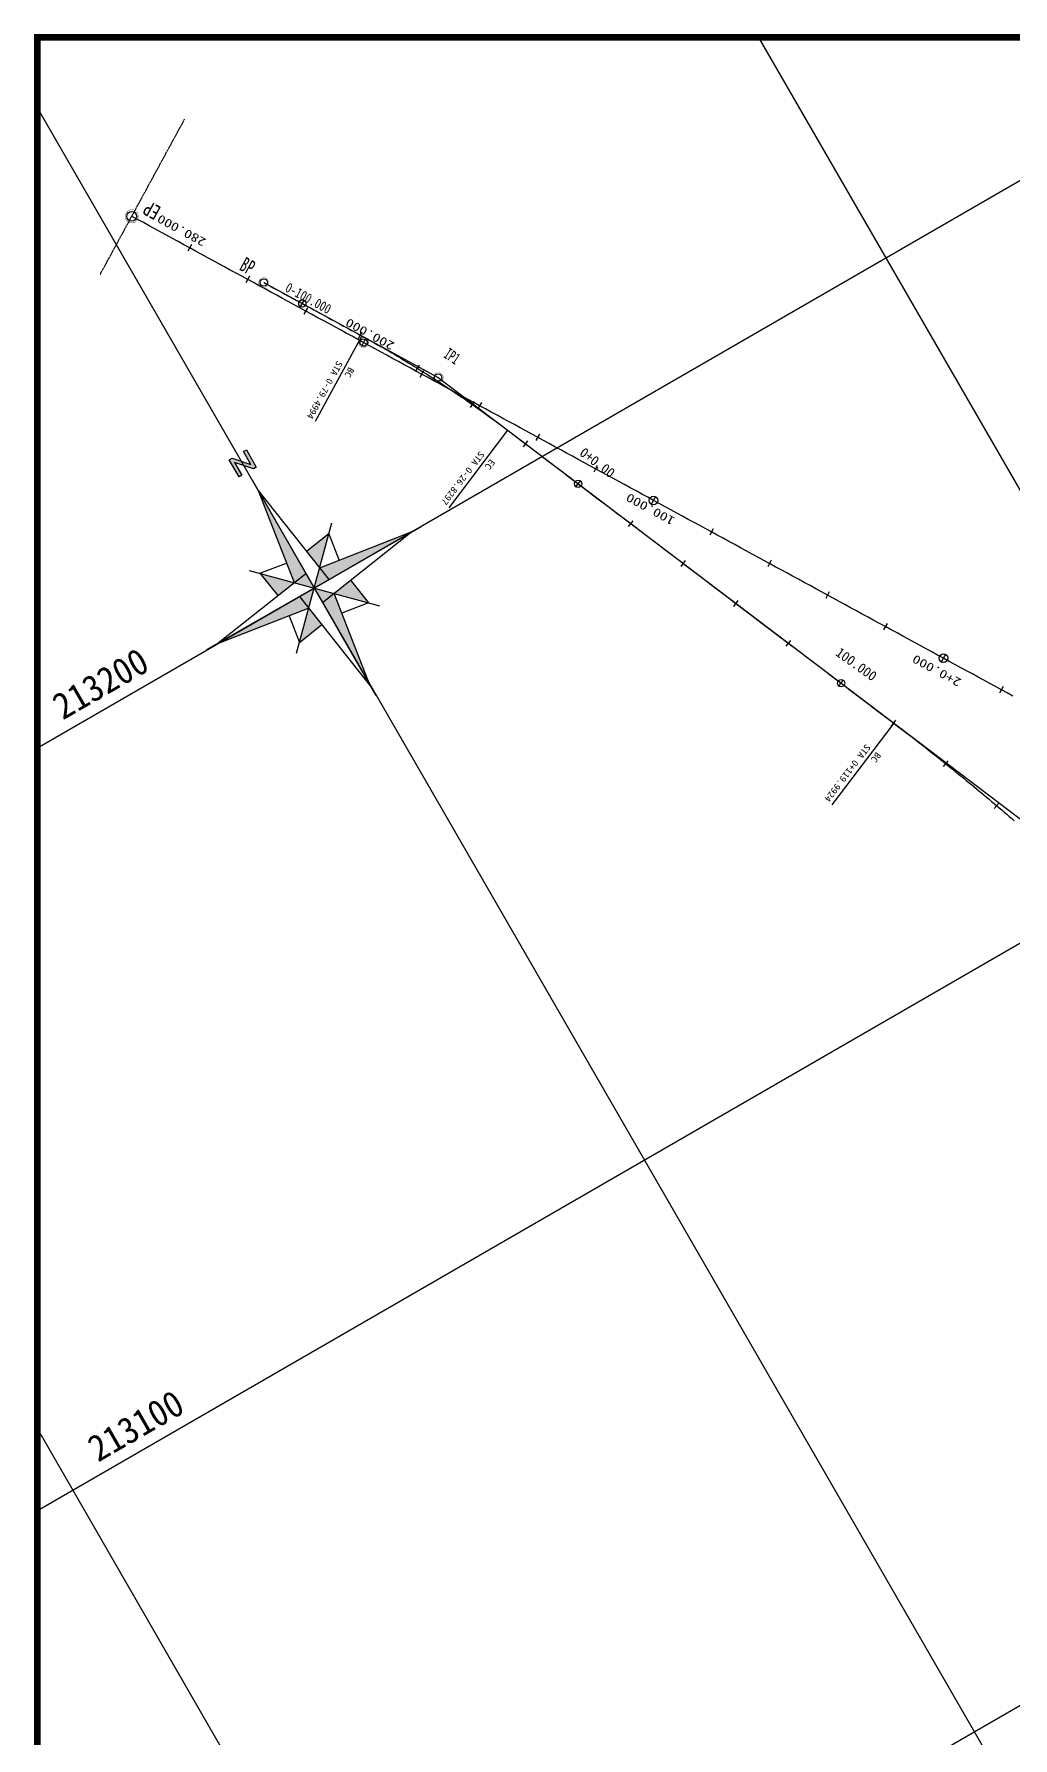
# Model space of a CAD drawing. Extents: x -2894 to -714, y 147 to 1611.
# Drawn here: x -2038 to -1741, y 1069 to 1585 of the extents above; entities that cross this region are included whole.
import ezdxf
from ezdxf.enums import TextEntityAlignment as Align

# ---------------------------------------------------------------- set-up
doc = ezdxf.new("R2010")
doc.units = 0
doc.header["$MEASUREMENT"] = 0
doc.linetypes.add('A-CENTR01', pattern=[2, 1.25, -0.25, 0.25, -0.25])
doc.layers.get('0').update_dxf_attribs({"linetype": 'CONTINUOUS'})
for name, color, linetype in [('CA-ALGN-CNTL', 2, 'CONTINUOUS'), ('CA-ALGN-IPLN', 1, 'CONTINUOUS'), ('CA-ALGN-IPSM', 2, 'CONTINUOUS'), ('CA-ALGN-STSM', 2, 'CONTINUOUS'), ('CA-ALGN-SUBL', 1, 'CONTINUOUS'), ('CA-ALGN-SUBT', 2, 'CONTINUOUS'), ('CA-ALGN-TEXT', 3, 'CONTINUOUS'), ('CA-MACL', 7, 'A-CENTR01'), ('CV-AZMU', 3, 'CONTINUOUS'), ('CV-GRID-BORD', 4, 'CONTINUOUS'), ('CV-GRID-LINE', 1, 'CONTINUOUS'), ('CV-GRID-TEXT', 4, 'CONTINUOUS')]:
    doc.layers.add(name, color=color, linetype=linetype)
doc.styles.add('GHS', font='DotumChe.ttf')
doc.styles.add('GTXT', font='DotumChe.ttf')

# ---------------------------------------------------------------- blocks, each defined once
blk = doc.blocks.new('CXBEAR2')
blk.add_hatch(color=256).paths.add_polyline_path([(23.25, -1.5), (20.25, -1.5), (20.25, -1), (22.49, 1), (20.25, 1), (20.25, 1.5), (23.25, 1.5), (23.25, 1), (21.01, -1), (23.25, -1)])
for p, q in [((0, 18.75), (0, -18.75)), ((-2.22, 2.22), (0, 17.05)), ((0, 17.05), (2.56, 0)), ((-7.23, 7.23), (7.23, -7.23)), ((7.23, 7.23), (-7.23, -7.23)), ((-1.75, 5.37), (-6.03, 6.03)), ((-6.03, 6.03), (-5.37, 1.75)), ((6.03, 6.03), (1.75, 5.37)), ((6.03, 6.03), (5.37, 1.75)), ((0, 2.56), (-17.05, 0)), ((17.05, 0), (2.22, 2.22)), ((23.25, 1), (23.25, 1)), ((18.75, 0), (-18.75, 0)), ((-17.05, 0), (-2.22, -2.22)), ((-6.03, -6.03), (-5.37, -1.75)), ((0, -17.05), (-2.56, 0)), ((17.05, 0), (0, -2.56)), ((0, -17.05), (2.22, -2.22)), ((6.03, -6.03), (5.37, -1.75)), ((-1.75, -5.37), (-6.03, -6.03)), ((6.03, -6.03), (1.75, -5.37))]:
    blk.add_line(p, q)
blk.add_lwpolyline([(23.25, -1.5), (20.25, -1.5), (20.25, -1), (22.49, 1), (20.25, 1), (20.25, 1.5), (23.25, 1.5), (23.25, 1), (21.01, -1), (23.25, -1)], close=True)
for points in [[(0, 17.05), (-2.22, 2.22), (0, 0)], [(-6.03, 6.03), (-5.37, 1.75), (-2.22, 2.22)], [(6.03, 6.03), (1.75, 5.37), (2.22, 2.22)], [(17.05, 0), (2.22, 2.22), (0, 0)], [(0, 0), (-17.05, 0), (-2.22, -2.22)], [(-2.22, -2.22), (-1.75, -5.37), (-6.03, -6.03)], [(0, 0), (2.22, -2.22), (0, -17.05)], [(5.37, -1.75), (6.03, -6.03), (2.22, -2.22)]]:
    blk.add_solid(points)
blk = doc.blocks.new('CAIPMRK')
at = {"const_width": 0.1}
blk.add_lwpolyline([(-2, 0, -1), (2, 0, -1)], format="xyb", close=True, dxfattribs=at)
blk.add_circle((0, 0), 1.5)
blk = doc.blocks.new('CASTAMM')
blk.add_line((0, -1.5), (0, 1.5))
blk.add_circle((0, 0), 1.3)
at = {"style": 'GTXT', "flags": 1}
for tag, p in [('STA_DST', (0, -3.62)), ('XSEC_DAT', (0, -6.85))]:
    blk.add_attdef(tag, text='', height=2.5, dxfattribs=at).set_placement(p, align=Align.MIDDLE)
blk = doc.blocks.new('CASTAMS')
blk.add_line((0, -1.5), (0, 1.5))
at = {"style": 'GTXT', "flags": 1}
for tag, p in [('XSEC_DAT', (0, -6.85)), ('STA_DST', (0, -3.62))]:
    blk.add_attdef(tag, text='', height=2.5, dxfattribs=at).set_placement(p, align=Align.MIDDLE)

msp = doc.modelspace()

# ---------------------------------------------------------------- linework, layer by layer
at = {"layer": 'CA-ALGN-CNTL'}
for points in [[(-1741.07, 1384.38), (-1742.83, 1385.33), (-1744.59, 1386.29), (-1746.34, 1387.25), (-1748.1, 1388.2), (-1749.86, 1389.16), (-1751.61, 1390.11), (-1753.37, 1391.07), (-1755.13, 1392.03), (-1756.88, 1392.98), (-1758.64, 1393.94), (-1760.4, 1394.89), (-1762.15, 1395.85), (-1763.91, 1396.8), (-1765.67, 1397.76), (-1767.42, 1398.72), (-1769.18, 1399.67), (-1770.94, 1400.63), (-1772.69, 1401.58), (-1774.45, 1402.54), (-1776.21, 1403.5), (-1777.97, 1404.45), (-1779.72, 1405.41), (-1781.48, 1406.36), (-1783.24, 1407.32), (-1784.99, 1408.28), (-1786.75, 1409.23), (-1788.51, 1410.19), (-1790.26, 1411.14), (-1792.02, 1412.1), (-1793.78, 1413.06), (-1795.53, 1414.01), (-1797.29, 1414.97), (-1799.05, 1415.92), (-1800.8, 1416.88), (-1802.56, 1417.84), (-1804.32, 1418.79), (-1806.07, 1419.75), (-1807.83, 1420.7), (-1809.59, 1421.66), (-1811.34, 1422.62), (-1813.1, 1423.57), (-1814.86, 1424.53), (-1816.61, 1425.48), (-1818.37, 1426.44), (-1820.13, 1427.39), (-1821.88, 1428.35), (-1823.64, 1429.31), (-1825.4, 1430.26), (-1827.15, 1431.22), (-1828.91, 1432.17), (-1830.67, 1433.13), (-1832.42, 1434.09), (-1834.18, 1435.04), (-1835.94, 1436), (-1837.69, 1436.95), (-1839.45, 1437.91), (-1841.21, 1438.87), (-1842.96, 1439.82), (-1844.72, 1440.78), (-1846.48, 1441.73), (-1848.24, 1442.69), (-1849.99, 1443.65), (-1851.75, 1444.6), (-1853.51, 1445.56), (-1855.26, 1446.51), (-1857.02, 1447.47), (-1858.78, 1448.43), (-1860.53, 1449.38), (-1862.29, 1450.34), (-1864.05, 1451.29), (-1865.8, 1452.25), (-1867.56, 1453.21), (-1869.32, 1454.16), (-1871.07, 1455.12), (-1872.83, 1456.07), (-1874.59, 1457.03), (-1876.34, 1457.98), (-1878.1, 1458.94), (-1879.86, 1459.9), (-1881.61, 1460.85), (-1883.37, 1461.81), (-1885.13, 1462.76), (-1886.88, 1463.72), (-1888.64, 1464.68), (-1890.4, 1465.63), (-1892.15, 1466.59), (-1893.91, 1467.54), (-1895.67, 1468.5), (-1897.42, 1469.46), (-1899.18, 1470.41), (-1900.94, 1471.37), (-1902.69, 1472.32), (-1904.45, 1473.28), (-1906.21, 1474.24), (-1907.96, 1475.19), (-1909.72, 1476.15), (-1911.04, 1476.86), (-1911.48, 1477.1), (-1913.24, 1478.06), (-1914.99, 1479.02), (-1916.75, 1479.97), (-1918.51, 1480.93), (-1920.26, 1481.88), (-1922.02, 1482.84), (-1923.78, 1483.8), (-1925.53, 1484.75), (-1927.29, 1485.71), (-1929.05, 1486.66), (-1930.8, 1487.62), (-1932.56, 1488.57), (-1934.32, 1489.53), (-1936.07, 1490.49), (-1937.83, 1491.44), (-1939.59, 1492.4), (-1941.34, 1493.35), (-1943.1, 1494.31), (-1944.86, 1495.27), (-1946.61, 1496.22), (-1948.37, 1497.18), (-1950.13, 1498.13), (-1951.88, 1499.09), (-1953.64, 1500.05), (-1955.4, 1501), (-1957.15, 1501.96), (-1958.91, 1502.91), (-1960.67, 1503.87), (-1962.42, 1504.83), (-1964.18, 1505.78), (-1965.94, 1506.74), (-1967.69, 1507.69), (-1969.45, 1508.65), (-1971.21, 1509.61), (-1972.96, 1510.56), (-1974.72, 1511.52), (-1976.48, 1512.47), (-1978.23, 1513.43), (-1979.99, 1514.39), (-1981.75, 1515.34), (-1983.51, 1516.3), (-1985.26, 1517.25), (-1987.02, 1518.21), (-1988.78, 1519.17), (-1990.53, 1520.12), (-1992.29, 1521.08), (-1994.05, 1522.03), (-1995.8, 1522.99), (-1997.56, 1523.94), (-1999.32, 1524.9), (-2001.07, 1525.86), (-2002.83, 1526.81), (-2004.59, 1527.77), (-2006.34, 1528.72), (-2008.1, 1529.68)], [(-1968.11, 1509.63), (-1967.83, 1509.48), (-1966.95, 1509), (-1966.07, 1508.52), (-1965.2, 1508.04), (-1964.32, 1507.56), (-1963.44, 1507.09), (-1962.56, 1506.61), (-1961.68, 1506.13), (-1960.8, 1505.65), (-1959.92, 1505.17), (-1959.05, 1504.7), (-1958.17, 1504.22), (-1957.29, 1503.74), (-1956.41, 1503.26), (-1955.53, 1502.78), (-1954.65, 1502.31), (-1953.78, 1501.83), (-1952.9, 1501.35), (-1952.02, 1500.87), (-1951.14, 1500.4), (-1950.26, 1499.92), (-1949.38, 1499.44), (-1948.51, 1498.96), (-1947.63, 1498.48), (-1946.75, 1498.01), (-1945.87, 1497.53), (-1944.99, 1497.05), (-1944.11, 1496.57), (-1943.24, 1496.09), (-1942.36, 1495.62), (-1941.48, 1495.14), (-1940.6, 1494.66), (-1939.72, 1494.18), (-1938.84, 1493.7), (-1938.4, 1493.46), (-1937.97, 1493.23), (-1937.09, 1492.74), (-1936.21, 1492.26), (-1935.34, 1491.78), (-1934.47, 1491.29), (-1933.59, 1490.8), (-1932.72, 1490.3), (-1931.86, 1489.81), (-1930.99, 1489.31), (-1930.12, 1488.81), (-1929.26, 1488.31), (-1928.4, 1487.8), (-1927.53, 1487.3), (-1926.67, 1486.78), (-1925.82, 1486.27), (-1924.96, 1485.76), (-1924.1, 1485.24), (-1923.25, 1484.72), (-1922.4, 1484.2), (-1921.54, 1483.67), (-1920.7, 1483.14), (-1919.85, 1482.61), (-1919, 1482.08), (-1918.16, 1481.55), (-1917.31, 1481.01), (-1916.47, 1480.47), (-1915.63, 1479.93), (-1914.79, 1479.39), (-1913.95, 1478.84), (-1913.12, 1478.29), (-1912.28, 1477.74), (-1911.45, 1477.18), (-1910.62, 1476.63), (-1909.79, 1476.07), (-1908.96, 1475.51), (-1908.14, 1474.95), (-1907.31, 1474.38), (-1906.49, 1473.81), (-1905.67, 1473.24), (-1904.85, 1472.67), (-1904.03, 1472.09), (-1903.21, 1471.52), (-1902.4, 1470.94), (-1901.58, 1470.35), (-1900.77, 1469.77), (-1899.96, 1469.18), (-1899.15, 1468.59), (-1898.35, 1468), (-1897.54, 1467.41), (-1896.74, 1466.81), (-1895.94, 1466.22), (-1895.14, 1465.62), (-1894.34, 1465.01), (-1894.21, 1464.91), (-1893.54, 1464.41), (-1892.75, 1463.8), (-1891.95, 1463.2), (-1891.15, 1462.6), (-1890.36, 1461.99), (-1889.56, 1461.39), (-1888.76, 1460.78), (-1887.97, 1460.18), (-1887.17, 1459.57), (-1886.37, 1458.97), (-1885.58, 1458.37), (-1884.78, 1457.76), (-1883.98, 1457.16), (-1883.19, 1456.55), (-1882.39, 1455.95), (-1881.59, 1455.34), (-1880.8, 1454.74), (-1880, 1454.14), (-1879.2, 1453.53), (-1878.41, 1452.93), (-1877.61, 1452.32), (-1876.81, 1451.72), (-1876.01, 1451.12), (-1875.22, 1450.51), (-1874.42, 1449.91), (-1873.62, 1449.3), (-1872.83, 1448.7), (-1872.03, 1448.09), (-1871.23, 1447.49), (-1870.44, 1446.89), (-1869.64, 1446.28), (-1868.84, 1445.68), (-1868.05, 1445.07), (-1867.25, 1444.47), (-1866.45, 1443.86), (-1865.66, 1443.26), (-1864.86, 1442.66), (-1864.06, 1442.05), (-1863.27, 1441.45), (-1862.47, 1440.84), (-1861.67, 1440.24), (-1860.88, 1439.63), (-1860.08, 1439.03), (-1859.28, 1438.43), (-1858.49, 1437.82), (-1857.69, 1437.22), (-1856.89, 1436.61), (-1856.1, 1436.01), (-1855.3, 1435.4), (-1854.5, 1434.8), (-1853.7, 1434.2), (-1852.91, 1433.59), (-1852.11, 1432.99), (-1851.31, 1432.38), (-1850.52, 1431.78), (-1849.72, 1431.17), (-1848.92, 1430.57), (-1848.13, 1429.97), (-1847.33, 1429.36), (-1846.53, 1428.76), (-1845.74, 1428.15), (-1844.94, 1427.55), (-1844.14, 1426.95), (-1843.35, 1426.34), (-1842.55, 1425.74), (-1841.75, 1425.13), (-1840.96, 1424.53), (-1840.16, 1423.92), (-1839.36, 1423.32), (-1838.57, 1422.72), (-1837.77, 1422.11), (-1836.97, 1421.51), (-1836.18, 1420.9), (-1835.38, 1420.3), (-1834.58, 1419.69), (-1833.78, 1419.09), (-1832.99, 1418.49), (-1832.19, 1417.88), (-1831.39, 1417.28), (-1830.6, 1416.67), (-1829.8, 1416.07), (-1829, 1415.46), (-1828.21, 1414.86), (-1827.41, 1414.26), (-1826.61, 1413.65), (-1825.82, 1413.05), (-1825.02, 1412.44), (-1824.22, 1411.84), (-1823.43, 1411.23), (-1822.63, 1410.63), (-1821.83, 1410.03), (-1821.04, 1409.42), (-1820.24, 1408.82), (-1819.44, 1408.21), (-1818.65, 1407.61), (-1817.85, 1407), (-1817.05, 1406.4), (-1816.26, 1405.8), (-1815.46, 1405.19), (-1814.66, 1404.59), (-1813.87, 1403.98), (-1813.07, 1403.38), (-1812.27, 1402.77), (-1811.47, 1402.17), (-1810.68, 1401.57), (-1809.88, 1400.96), (-1809.08, 1400.36), (-1808.29, 1399.75), (-1807.49, 1399.15), (-1806.69, 1398.55), (-1805.9, 1397.94), (-1805.1, 1397.34), (-1804.3, 1396.73), (-1803.51, 1396.13), (-1802.71, 1395.52), (-1801.91, 1394.92), (-1801.12, 1394.32), (-1800.32, 1393.71), (-1799.52, 1393.11), (-1798.73, 1392.5), (-1797.93, 1391.9), (-1797.13, 1391.29), (-1796.34, 1390.69), (-1795.54, 1390.09), (-1794.74, 1389.48), (-1793.95, 1388.88), (-1793.15, 1388.27), (-1792.35, 1387.67), (-1791.55, 1387.06), (-1790.76, 1386.46), (-1789.96, 1385.86), (-1789.16, 1385.25), (-1788.37, 1384.65), (-1787.57, 1384.04), (-1786.77, 1383.44), (-1785.98, 1382.83), (-1785.18, 1382.23), (-1784.38, 1381.63), (-1783.59, 1381.02), (-1782.79, 1380.42), (-1781.99, 1379.81), (-1781.2, 1379.21), (-1780.4, 1378.6), (-1779.6, 1378), (-1778.81, 1377.4), (-1778.01, 1376.79), (-1777.22, 1376.19), (-1777.22, 1376.19), (-1777.21, 1376.19), (-1776.42, 1375.58), (-1775.62, 1374.98), (-1774.83, 1374.37), (-1774.03, 1373.76), (-1773.24, 1373.15), (-1772.45, 1372.54), (-1771.66, 1371.93), (-1770.86, 1371.32), (-1770.07, 1370.71), (-1769.29, 1370.09), (-1768.5, 1369.48), (-1767.71, 1368.86), (-1766.92, 1368.24), (-1766.14, 1367.62), (-1765.35, 1367), (-1764.57, 1366.38), (-1763.79, 1365.76), (-1763, 1365.14), (-1762.22, 1364.52), (-1761.44, 1363.89), (-1760.66, 1363.27), (-1759.88, 1362.64), (-1759.1, 1362.01), (-1758.33, 1361.38), (-1757.55, 1360.75), (-1756.77, 1360.12), (-1756, 1359.49), (-1755.22, 1358.86), (-1754.45, 1358.22), (-1753.68, 1357.59), (-1752.91, 1356.95), (-1752.14, 1356.31), (-1751.37, 1355.67), (-1750.6, 1355.04), (-1749.83, 1354.4), (-1749.06, 1353.75), (-1748.3, 1353.11), (-1747.53, 1352.47), (-1746.77, 1351.82), (-1746, 1351.18), (-1745.24, 1350.53), (-1744.48, 1349.88), (-1743.72, 1349.24), (-1742.95, 1348.59), (-1742.2, 1347.94), (-1741.44, 1347.28), (-1740.68, 1346.63)]]:
    msp.add_lwpolyline(points, dxfattribs=at)
at = {"layer": 'CA-ALGN-IPLN'}
for p, q in [((-1968.11, 1509.63), (-1915.23, 1480.85)), ((-1915.23, 1480.85), (-1736.41, 1345.24))]:
    msp.add_line(p, q, dxfattribs=at)
at = {"layer": 'CA-ALGN-SUBL'}
for p, q in [((-1938.4, 1493.46), (-1952.5, 1467.55)), ((-1894.21, 1464.91), (-1912.03, 1441.4)), ((-1777.22, 1376.19), (-1795.95, 1351.49))]:
    msp.add_line(p, q, dxfattribs=at)
at = {"layer": 'CA-MACL', "ltscale": 0.02}
msp.add_line((-2017.66, 1512.11), (-1992.04, 1559.19), dxfattribs=at)
at = {"layer": 'CV-GRID-BORD', "const_width": 2}
msp.add_lwpolyline([(-1230.12, 760.44), (-1230.12, 395.76), (-715.47, 395.76), (-715.47, 1583.89), (-1230.12, 1583.89), (-2036.7, 1583.89), (-2036.7, 760.44)], close=True, dxfattribs=at)
at = {"layer": 'CV-GRID-LINE'}
for p, q in [((-2036.7, 906.79), (-863.95, 1583.89)), ((-2036.7, 1368.67), (-1663.95, 1583.89)), ((-2036.7, 1137.73), (-1263.95, 1583.89)), ((-1818.15, 1583.89), (-1342.74, 760.44)), ((-2036.7, 1562.43), (-1573.68, 760.44)), ((-2036.7, 1162.43), (-1804.62, 760.44))]:
    msp.add_line(p, q, dxfattribs=at)

# ---------------------------------------------------------------- block references
at = {"layer": 'CA-ALGN-IPSM', "rotation": 0.1817149950168661}
msp.add_blockref('CAIPMRK', (-2008.1, 1529.68), dxfattribs=at)
at = {"layer": 'CA-ALGN-IPSM', "xscale": 0.75, "yscale": 0.75}
for p in [(-1968.11, 1509.63), (-1937.83, 1491.44)]:
    msp.add_blockref('CAIPMRK', p, dxfattribs=at)
at = {"layer": 'CA-ALGN-IPSM', "xscale": 0.7499999999999875, "yscale": 0.75, "rotation": 9.456887345250554}
msp.add_blockref('CAIPMRK', (-1915.23, 1480.85), dxfattribs=at)
at = {"layer": 'CA-ALGN-STSM', "yscale": 0.75, "zscale": 0.75}
for p, xscale, rotation in [((-1990.53, 1520.12), 0.7500000000000716, 151.4470118988882), ((-1972.96, 1510.56), 0.7499999999999788, 151.4471115375574), ((-1955.4, 1501), 0.7500000000000516, 151.4472744726089), ((-1955.4, 1501), 0.7499999999999861, 151.447111539021), ((-1938.84, 1493.7), 0.7499999999999849, 331.4469620791173), ((-1921.54, 1483.67), 0.7500000000000006, 328.2549069371701), ((-1920.26, 1481.88), 0.7499999999999765, 151.4472744721312), ((-1904.85, 1472.67), 0.7500000000000554, 324.9810684562032), ((-1902.69, 1472.32), 0.7499999999999571, 151.4472744720908), ((-1888.76, 1460.78), 0.7500000000001191, 322.8248300461449), ((-1885.13, 1462.76), 0.7500000000000716, 151.4470118988882), ((-1867.56, 1453.21), 0.7500000000000641, 151.4470118974246), ((-1856.89, 1436.61), 0.7500000000001191, 322.8248300461449), ((-1832.42, 1434.09), 0.7500000000000716, 151.4470118988882), ((-1840.96, 1424.53), 0.749999999999909, 322.8248300468303), ((-1814.86, 1424.53), 0.7499999999999216, 151.4470118979328), ((-1797.29, 1414.97), 0.7500000000000516, 151.4472744726089), ((-1825.02, 1412.44), 0.7499999999998762, 322.8249411754733), ((-1779.72, 1405.41), 0.7500000000000516, 151.4472744726089), ((-1809.08, 1400.36), 0.7499999999999053, 322.8250940937407), ((-1744.59, 1386.29), 0.7499999999999092, 151.4472744731171), ((-1777.21, 1376.19), 0.7500000000000798, 322.8243019536079), ((-1761.44, 1363.89), 0.7499999999999232, 321.2946939515366), ((-1746, 1351.18), 0.7500000000001147, 319.7647844223983)]:
    msp.add_blockref('CASTAMS', p, dxfattribs=dict(at, xscale=xscale, rotation=rotation))
at = {"layer": 'CA-ALGN-STSM', "yscale": 0.849999999999909}
for p, xscale, rotation in [((-1956.41, 1503.26), 0.8500000000000084, 329.8064920232353), ((-1937.83, 1491.44), 0.8499999999999006, 332.0657845499902), ((-1872.83, 1448.7), 0.8499999999998714, 322.1204330652905), ((-1793.15, 1388.27), 0.8500000000001313, 323.7947697877402)]:
    msp.add_blockref('CASTAMM', p, dxfattribs=dict(at, xscale=xscale, rotation=rotation))
at = {"layer": 'CA-ALGN-STSM'}
for p, rotation in [((-1849.99, 1443.65), 331.4471203274949), ((-1762.15, 1395.85), 331.4472744731017)]:
    msp.add_blockref('CASTAMM', p, dxfattribs=dict(at, rotation=rotation))
at = {"layer": 'CV-AZMU', "xscale": 2.000000000000139, "yscale": 2, "rotation": 119.8491086171589}
msp.add_blockref('CXBEAR2', (-1952.81, 1417.11), dxfattribs=at)

# ---------------------------------------------------------------- texts
at = {"layer": 'CA-ALGN-SUBT', "style": 'GHS', "width": 1.100098}
for s, rotation, p, p2 in [('STA 0-79.4994', 241.4471, (-1945.82, 1486.11), (-1955.14, 1468.99)), ('BC', 241.4471, (-1942.31, 1484.2), (-1943.74, 1481.57)), ('STA 0-26.8297', 232.8249, (-1902.64, 1458.75), (-1914.42, 1443.22)), ('EC', 232.8249, (-1899.45, 1456.34), (-1901.26, 1453.95)), ('STA 0+119.9924', 232.8249, (-1785.65, 1370.04), (-1798.34, 1353.3)), ('BC', 232.8249, (-1782.46, 1367.62), (-1784.28, 1365.23))]:
    msp.add_text(s, height=2, rotation=rotation, dxfattribs=at).set_placement(p, p2, align=Align.FIT)
at = {"layer": 'CA-ALGN-TEXT', "ltscale": 0.02, "style": 'GHS', "width": 0.749696}
msp.add_text('EP', height=4.5, rotation=151.4471, dxfattribs=at).set_placement((-1998.92, 1532.34), (-2002.96, 1534.54), align=Align.FIT)
at = {"layer": 'CA-ALGN-TEXT', "style": 'GHS'}
for s, height, rotation, width, p, p2 in [('280.000', 2.6, 151.4471, 1.297551, (-1985.34, 1522.69), (-1999.48, 1530.38)), ('BP', 4.5, 331.4471, 0.628627, (-1975.75, 1513.59), (-1972.36, 1511.74)), ('0-100.000', 3, 331.4471, 0.814887, (-1961.88, 1507.16), (-1948.7, 1499.99)), ('200.000', 2.6, 151.4471, 1.297551, (-1928.26, 1491.26), (-1942.4, 1498.96)), ('IP1', 3.5, 327.136, 0.628627, (-1913.86, 1487.11), (-1910.08, 1484.67)), ('0+0.00', 3, 322.8249, 0.977865, (-1872.67, 1457.53), (-1863.11, 1450.28)), ('100.000', 2.6, 151.4471, 1.297551, (-1843.26, 1438.26), (-1857.4, 1445.96)), ('100.000', 3, 324.3541, 0.977865, (-1795.08, 1396.91), (-1783.7, 1388.75)), ('2+0.000', 2.6, 151.4471, 1.297551, (-1756.52, 1389.37), (-1770.66, 1397.06))]:
    msp.add_text(s, height=height, rotation=rotation, dxfattribs=dict(at, width=width)).set_placement(p, p2, align=Align.FIT)
at = {"layer": 'CV-GRID-TEXT', "style": 'GHS'}
for s, p in [('213200', (-2029.02, 1376.98)), ('213100', (-2018.33, 1152.21))]:
    msp.add_text(s, height=8, rotation=30, dxfattribs=at).set_placement(p)

doc.saveas('drawing.dxf')
